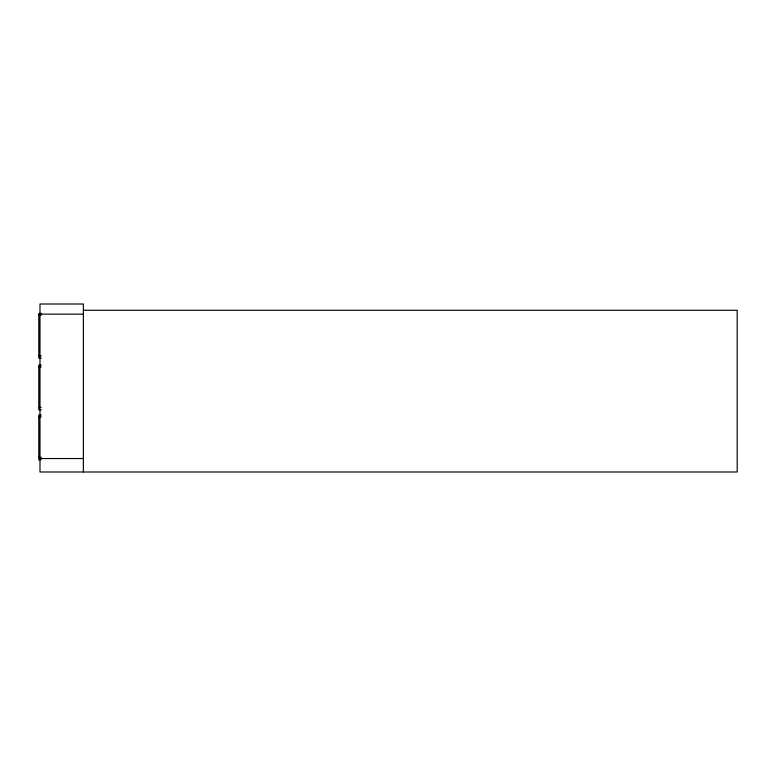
<?xml version="1.0" encoding="UTF-8"?>
<svg xmlns="http://www.w3.org/2000/svg" width="776" height="776" viewBox="0 0 776 776"><rect width="100%" height="100%" fill="white"/><g stroke="black" fill="none" stroke-linecap="round" stroke-linejoin="round"><path stroke-width="1.16" d="M83.381 310.264L737.2 310.264L737.2 471.992L39.983 471.992L39.983 304.008L83.381 304.008L83.381 471.992M41.186 313.417L38.8 313.417L38.8 358.105L41.186 358.105M39.983 314.135L83.381 314.135M38.8 315.201L41.186 315.201M38.8 355.718L41.186 355.718M41.186 365.108L38.8 365.108L38.8 409.786L41.186 409.786M38.8 366.883L41.186 366.883M38.8 407.4L41.186 407.4M41.186 415.044L38.8 415.044L38.8 459.722L41.186 459.722M38.8 416.828L41.186 416.828M38.8 457.336L41.186 457.336M39.983 458.538L83.381 458.538"/></g></svg>
